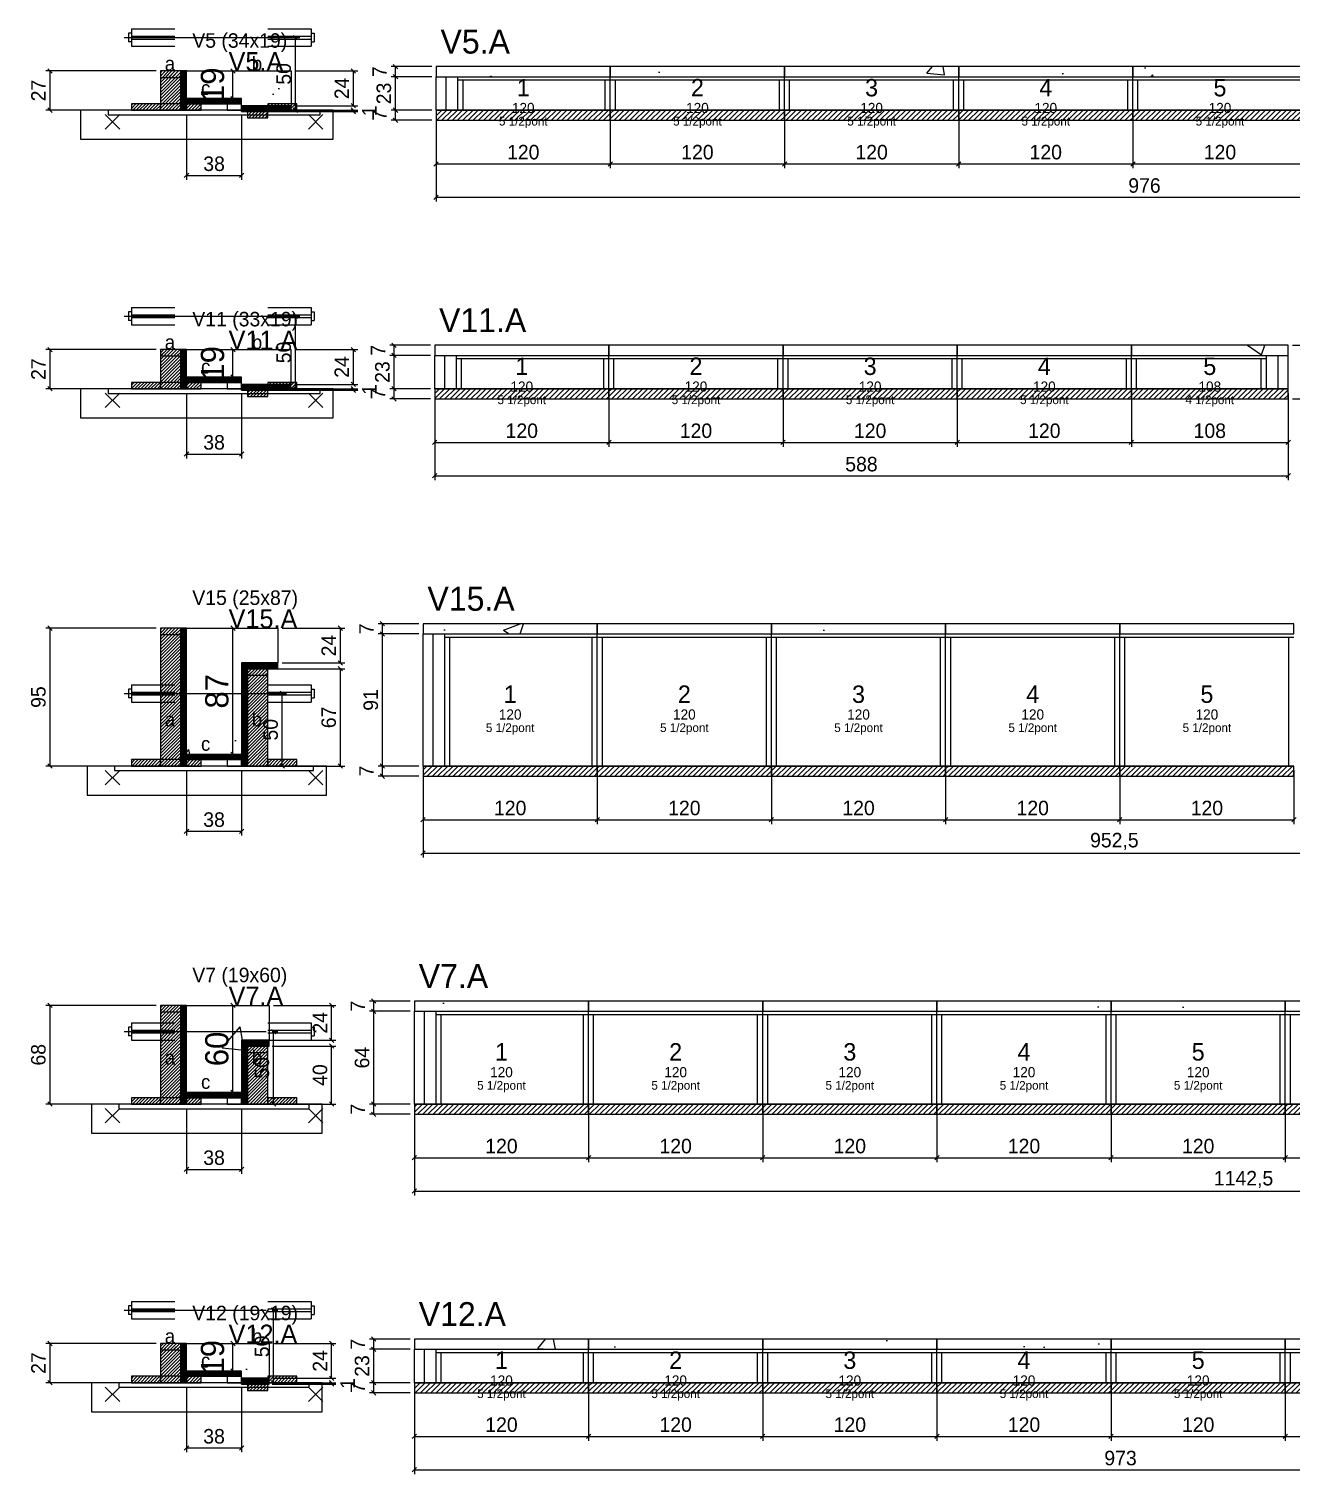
# Model space of a CAD drawing. Extents: x -69 to 3070, y -6529 to 1250.
# Drawn here: x -69 to 801, y -1615 to -619 of the extents above; entities that cross this region are included whole.
import ezdxf
from ezdxf.enums import TextEntityAlignment as Align

# ---------------------------------------------------------------- set-up
doc = ezdxf.new("R2010")
doc.units = 0
for name, color, linetype in [('5', 5, 'Continuous'), ('barrote', 126, 'Continuous'), ('CONCRETO', 251, 'Continuous'), ('COTA', 241, 'Continuous'), ('Cota Seção (2x)', 241, 'Continuous'), ('detalhes', 7, 'Continuous'), ('Hachura', 251, 'Continuous'), ('Madeira', 126, 'Continuous'), ('NOMENCLATURA', 7, 'Continuous'), ('Painéis', 200, 'Continuous'), ('presilha', 224, 'Continuous'), ('SARR_2.2x7', 40, 'Continuous'), ('SARR_3.5x7', 81, 'Continuous'), ('SCO-___-LAJ', 224, 'Continuous'), ('TENSOR', 224, 'Continuous'), ('texto', 7, 'Continuous'), ('Texto Seção', 7, 'Continuous')]:
    doc.layers.add(name, color=color, linetype=linetype)
doc.dimstyles.new('PAINEL', dxfattribs={"dimtxt": 10, "dimasz": 3, "dimexe": 3, "dimexo": 3, "dimgap": 3, "dimtad": 1, "dimblk": 'OBLIQUE', "dimblk1": 'OBLIQUE', "dimcen": 2.5, "dimclrd": 4, "dimclre": 4, "dimclrt": 240, "dimazin": 3, "dimtfac": 1, "dimtmove": 0, "dimatfit": 3})
doc.dimstyles.new('SECAO2X', dxfattribs={"dimtxt": 16, "dimasz": 3, "dimexe": 3, "dimexo": 3, "dimgap": 3, "dimtad": 1, "dimblk": 'OBLIQUE', "dimblk1": 'OBLIQUE', "dimcen": 2.5, "dimclrd": 4, "dimclre": 4, "dimclrt": 240, "dimazin": 3, "dimtfac": 1, "dimtmove": 0, "dimatfit": 3})

# ---------------------------------------------------------------- blocks, each defined once
blk = doc.blocks.new('_OBLIQUE')
at = {"color": 0, "linetype": 'BYBLOCK'}
blk.add_line((-0.5, -0.5), (0.5, 0.5), dxfattribs=at)

msp = doc.modelspace()

# ---------------------------------------------------------------- hatches: boundary and pattern name
at = {"layer": 'Hachura'}
h = msp.add_hatch(dxfattribs=at)
h.set_pattern_fill('AR-CONC', scale=0.8)
h.paths.add_polyline_path([(212, -652), (332, -652), (332, -645), (212, -645)])
h = msp.add_hatch(dxfattribs=at)
h.set_pattern_fill('AR-CONC', scale=0.8)
h.paths.add_polyline_path([(332, -652), (452, -652), (452, -645), (332, -645)])
h = msp.add_hatch(dxfattribs=at)
h.set_pattern_fill('AR-CONC', scale=0.8)
h.paths.add_polyline_path([(452, -652), (572, -652), (572, -645), (452, -645)])
h = msp.add_hatch(dxfattribs=at)
h.set_pattern_fill('AR-CONC', scale=0.8)
h.paths.add_polyline_path([(572, -652), (692, -652), (692, -645), (572, -645)])
h = msp.add_hatch(dxfattribs=at)
h.set_pattern_fill('AR-CONC', scale=0.8)
h.paths.add_polyline_path([(692, -652), (812, -652), (812, -645), (692, -645)])
h = msp.add_hatch(dxfattribs=at)
h.set_pattern_fill('ANSI31', scale=0.5)
h.paths.add_polyline_path([(22, -675), (36, -675), (36, -648), (22, -648)])
h = msp.add_hatch(dxfattribs=at)
h.set_pattern_fill('ANSI31', scale=0.5)
h.paths.add_polyline_path([(22, -652.4), (36, -652.4), (36, -648), (22, -648)])
h = msp.add_hatch(dxfattribs=at)
h.set_pattern_fill('SOLID')
h.paths.add_polyline_path([(36, -675), (40, -675), (40, -648), (36, -648)])
h = msp.add_hatch(dxfattribs=at)
h.set_pattern_fill('AR-CONC')
h.paths.add_polyline_path([(40, -667), (40, -648), (112, -648), (112, -672), (78, -672), (78, -667)])
h = msp.add_hatch(dxfattribs=at)
h.set_pattern_fill('SOLID')
h.paths.add_polyline_path([(40, -670.6), (78, -670.6), (78, -667), (40, -667)])
h = msp.add_hatch(dxfattribs=at)
h.set_pattern_fill('ANSI31', scale=0.5)
h.paths.add_polyline_path([(2, -675), (22, -675), (22, -670.6), (2, -670.6)])
h = msp.add_hatch(dxfattribs=at)
h.set_pattern_fill('ANSI31', scale=0.5)
h.paths.add_polyline_path([(40, -675), (50, -675), (50, -670.6), (40, -670.6)])
h = msp.add_hatch(dxfattribs=at)
h.set_pattern_fill('SOLID')
h.paths.add_polyline_path([(78, -676), (112, -676), (112, -672), (78, -672)])
h = msp.add_hatch(dxfattribs=at)
h.set_pattern_fill('SOLID')
h.paths.add_polyline_path([(78, -675), (82, -675), (82, -676), (78, -676)])
h = msp.add_hatch(dxfattribs=at)
h.set_pattern_fill('ANSI31', scale=0.5)
h.paths.add_polyline_path([(82, -675), (96, -675), (96, -676), (82, -676)])
h = msp.add_hatch(dxfattribs=at)
h.set_pattern_fill('ANSI31', scale=0.5)
h.paths.add_polyline_path([(82, -680.4), (96, -680.4), (96, -676), (82, -676)])
h = msp.add_hatch(dxfattribs=at)
h.set_pattern_fill('ANSI31', scale=0.5)
h.paths.add_polyline_path([(96, -675), (116, -675), (116, -670.6), (96, -670.6)])
h = msp.add_hatch(dxfattribs=at)
h.set_pattern_fill('ANSI31', scale=0.8)
h.paths.add_polyline_path([(212, -682), (332, -682), (332, -675), (212, -675)])
h = msp.add_hatch(dxfattribs=at)
h.set_pattern_fill('ANSI31', scale=0.8)
h.paths.add_polyline_path([(332, -682), (452, -682), (452, -675), (332, -675)])
h = msp.add_hatch(dxfattribs=at)
h.set_pattern_fill('ANSI31', scale=0.8)
h.paths.add_polyline_path([(452, -682), (572, -682), (572, -675), (452, -675)])
h = msp.add_hatch(dxfattribs=at)
h.set_pattern_fill('ANSI31', scale=0.8)
h.paths.add_polyline_path([(572, -682), (692, -682), (692, -675), (572, -675)])
h = msp.add_hatch(dxfattribs=at)
h.set_pattern_fill('ANSI31', scale=0.8)
h.paths.add_polyline_path([(692, -682), (812, -682), (812, -675), (692, -675)])
h = msp.add_hatch(dxfattribs=at)
h.set_pattern_fill('ANSI31', scale=0.5)
h.paths.add_polyline_path([(22, -867), (36, -867), (36, -840), (22, -840)])
h = msp.add_hatch(dxfattribs=at)
h.set_pattern_fill('ANSI31', scale=0.5)
h.paths.add_polyline_path([(22, -844.4), (36, -844.4), (36, -840), (22, -840)])
h = msp.add_hatch(dxfattribs=at)
h.set_pattern_fill('SOLID')
h.paths.add_polyline_path([(36, -867), (40, -867), (40, -840), (36, -840)])
h = msp.add_hatch(dxfattribs=at)
h.set_pattern_fill('AR-CONC')
h.paths.add_polyline_path([(40, -859), (40, -840), (111.99, -840), (111.99, -864), (78, -864), (78, -859)])
h = msp.add_hatch(dxfattribs=at)
h.set_pattern_fill('AR-CONC', scale=0.8)
h.paths.add_polyline_path([(211, -844), (331, -844), (331, -837), (211, -837)])
h = msp.add_hatch(dxfattribs=at)
h.set_pattern_fill('AR-CONC', scale=0.8)
h.paths.add_polyline_path([(331, -844), (451, -844), (451, -837), (331, -837)])
h = msp.add_hatch(dxfattribs=at)
h.set_pattern_fill('AR-CONC', scale=0.8)
h.paths.add_polyline_path([(451, -844), (571, -844), (571, -837), (451, -837)])
h = msp.add_hatch(dxfattribs=at)
h.set_pattern_fill('AR-CONC', scale=0.8)
h.paths.add_polyline_path([(571, -844), (691, -844), (691, -837), (571, -837)])
h = msp.add_hatch(dxfattribs=at)
h.set_pattern_fill('AR-CONC', scale=0.8)
h.paths.add_polyline_path([(691, -844), (799, -844), (799, -837), (691, -837)])
h = msp.add_hatch(dxfattribs=at)
h.set_pattern_fill('ANSI31', scale=0.5)
h.paths.add_polyline_path([(2, -867), (22, -867), (22, -862.6), (2, -862.6)])
h = msp.add_hatch(dxfattribs=at)
h.set_pattern_fill('SOLID')
h.paths.add_polyline_path([(40, -862.6), (78, -862.6), (78, -859), (40, -859)])
h = msp.add_hatch(dxfattribs=at)
h.set_pattern_fill('ANSI31', scale=0.5)
h.paths.add_polyline_path([(40, -867), (50, -867), (50, -862.6), (40, -862.6)])
h = msp.add_hatch(dxfattribs=at)
h.set_pattern_fill('SOLID')
h.paths.add_polyline_path([(78, -868), (111.99, -868), (111.99, -864), (78, -864)])
h = msp.add_hatch(dxfattribs=at)
h.set_pattern_fill('ANSI31', scale=0.5)
h.paths.add_polyline_path([(96, -867), (116, -867), (116, -862.6), (96, -862.6)])
h = msp.add_hatch(dxfattribs=at)
h.set_pattern_fill('SOLID')
h.paths.add_polyline_path([(78, -867), (82, -867), (82, -868), (78, -868)])
h = msp.add_hatch(dxfattribs=at)
h.set_pattern_fill('ANSI31', scale=0.5)
h.paths.add_polyline_path([(82, -867), (96, -867), (96, -868), (82, -868)])
h = msp.add_hatch(dxfattribs=at)
h.set_pattern_fill('ANSI31', scale=0.5)
h.paths.add_polyline_path([(82, -872.4), (96, -872.4), (96, -868), (82, -868)])
h = msp.add_hatch(dxfattribs=at)
h.set_pattern_fill('ANSI31', scale=0.8)
h.paths.add_polyline_path([(211, -874), (331, -874), (331, -867), (211, -867)])
h = msp.add_hatch(dxfattribs=at)
h.set_pattern_fill('ANSI31', scale=0.8)
h.paths.add_polyline_path([(331, -874), (451, -874), (451, -867), (331, -867)])
h = msp.add_hatch(dxfattribs=at)
h.set_pattern_fill('ANSI31', scale=0.8)
h.paths.add_polyline_path([(451, -874), (571, -874), (571, -867), (451, -867)])
h = msp.add_hatch(dxfattribs=at)
h.set_pattern_fill('ANSI31', scale=0.8)
h.paths.add_polyline_path([(571, -874), (691, -874), (691, -867), (571, -867)])
h = msp.add_hatch(dxfattribs=at)
h.set_pattern_fill('ANSI31', scale=0.8)
h.paths.add_polyline_path([(691, -874), (799, -874), (799, -867), (691, -867)])
h = msp.add_hatch(dxfattribs=at)
h.set_pattern_fill('ANSI31', scale=0.5)
h.paths.add_polyline_path([(22, -1127), (36, -1127), (36, -1032), (22, -1032)])
h = msp.add_hatch(dxfattribs=at)
h.set_pattern_fill('ANSI31', scale=0.5)
h.paths.add_polyline_path([(22, -1036.4), (36, -1036.4), (36, -1032), (22, -1032)])
h = msp.add_hatch(dxfattribs=at)
h.set_pattern_fill('SOLID')
h.paths.add_polyline_path([(36, -1127), (40, -1127), (40, -1032), (36, -1032)])
h = msp.add_hatch(dxfattribs=at)
h.set_pattern_fill('AR-CONC')
h.paths.add_polyline_path([(40, -1119), (40, -1032), (103, -1032), (103, -1056), (78, -1056), (78, -1119)])
h = msp.add_hatch(dxfattribs=at)
h.set_pattern_fill('AR-CONC', scale=0.8)
h.paths.add_polyline_path([(203, -1036), (323, -1036), (323, -1029), (203, -1029)])
h = msp.add_hatch(dxfattribs=at)
h.set_pattern_fill('AR-CONC', scale=0.8)
h.paths.add_polyline_path([(323, -1036), (443, -1036), (443, -1029), (323, -1029)])
h = msp.add_hatch(dxfattribs=at)
h.set_pattern_fill('AR-CONC', scale=0.8)
h.paths.add_polyline_path([(443, -1036), (563, -1036), (563, -1029), (443, -1029)])
h = msp.add_hatch(dxfattribs=at)
h.set_pattern_fill('AR-CONC', scale=0.8)
h.paths.add_polyline_path([(563, -1036), (683, -1036), (683, -1029), (563, -1029)])
h = msp.add_hatch(dxfattribs=at)
h.set_pattern_fill('AR-CONC', scale=0.8)
h.paths.add_polyline_path([(683, -1036), (803, -1036), (803, -1029), (683, -1029)])
h = msp.add_hatch(dxfattribs=at)
h.set_pattern_fill('SOLID')
h.paths.add_polyline_path([(78, -1060), (103, -1060), (103, -1056), (78, -1056)])
h = msp.add_hatch(dxfattribs=at)
h.set_pattern_fill('SOLID')
h.paths.add_polyline_path([(78, -1127), (82, -1127), (82, -1060), (78, -1060)])
h = msp.add_hatch(dxfattribs=at)
h.set_pattern_fill('ANSI31', scale=0.5)
h.paths.add_polyline_path([(82, -1127), (96, -1127), (96, -1060), (82, -1060)])
h = msp.add_hatch(dxfattribs=at)
h.set_pattern_fill('ANSI31', scale=0.5)
h.paths.add_polyline_path([(82, -1064.4), (96, -1064.4), (96, -1060), (82, -1060)])
h = msp.add_hatch(dxfattribs=at)
h.set_pattern_fill('ANSI31', scale=0.5)
h.paths.add_polyline_path([(2, -1127), (22, -1127), (22, -1122.6), (2, -1122.6)])
h = msp.add_hatch(dxfattribs=at)
h.set_pattern_fill('SOLID')
h.paths.add_polyline_path([(40, -1122.6), (78, -1122.6), (78, -1119), (40, -1119)])
h = msp.add_hatch(dxfattribs=at)
h.set_pattern_fill('ANSI31', scale=0.5)
h.paths.add_polyline_path([(40, -1127), (50, -1127), (50, -1122.6), (40, -1122.6)])
h = msp.add_hatch(dxfattribs=at)
h.set_pattern_fill('ANSI31', scale=0.5)
h.paths.add_polyline_path([(96, -1127), (116, -1127), (116, -1122.6), (96, -1122.6)])
h = msp.add_hatch(dxfattribs=at)
h.set_pattern_fill('ANSI31', scale=0.8)
h.paths.add_polyline_path([(203, -1134), (323, -1134), (323, -1127), (203, -1127)])
h = msp.add_hatch(dxfattribs=at)
h.set_pattern_fill('ANSI31', scale=0.8)
h.paths.add_polyline_path([(323, -1134), (443, -1134), (443, -1127), (323, -1127)])
h = msp.add_hatch(dxfattribs=at)
h.set_pattern_fill('ANSI31', scale=0.8)
h.paths.add_polyline_path([(443, -1134), (563, -1134), (563, -1127), (443, -1127)])
h = msp.add_hatch(dxfattribs=at)
h.set_pattern_fill('ANSI31', scale=0.8)
h.paths.add_polyline_path([(563, -1134), (683, -1134), (683, -1127), (563, -1127)])
h = msp.add_hatch(dxfattribs=at)
h.set_pattern_fill('ANSI31', scale=0.8)
h.paths.add_polyline_path([(683, -1134), (803, -1134), (803, -1127), (683, -1127)])
h = msp.add_hatch(dxfattribs=at)
h.set_pattern_fill('ANSI31', scale=0.5)
h.paths.add_polyline_path([(22, -1360), (36, -1360), (36, -1292), (22, -1292)])
h = msp.add_hatch(dxfattribs=at)
h.set_pattern_fill('ANSI31', scale=0.5)
h.paths.add_polyline_path([(22, -1296.4), (36, -1296.4), (36, -1292), (22, -1292)])
h = msp.add_hatch(dxfattribs=at)
h.set_pattern_fill('SOLID')
h.paths.add_polyline_path([(36, -1360), (40, -1360), (40, -1292), (36, -1292)])
h = msp.add_hatch(dxfattribs=at)
h.set_pattern_fill('AR-CONC')
h.paths.add_polyline_path([(40, -1352), (40, -1292), (97, -1292), (97, -1316), (78, -1316), (78, -1352)])
h = msp.add_hatch(dxfattribs=at)
h.set_pattern_fill('AR-CONC', scale=0.8)
h.paths.add_polyline_path([(197, -1296), (317, -1296), (317, -1289), (197, -1289)])
h = msp.add_hatch(dxfattribs=at)
h.set_pattern_fill('AR-CONC', scale=0.8)
h.paths.add_polyline_path([(317, -1296), (437, -1296), (437, -1289), (317, -1289)])
h = msp.add_hatch(dxfattribs=at)
h.set_pattern_fill('AR-CONC', scale=0.8)
h.paths.add_polyline_path([(437, -1296), (557, -1296), (557, -1289), (437, -1289)])
h = msp.add_hatch(dxfattribs=at)
h.set_pattern_fill('AR-CONC', scale=0.8)
h.paths.add_polyline_path([(557, -1296), (677, -1296), (677, -1289), (557, -1289)])
h = msp.add_hatch(dxfattribs=at)
h.set_pattern_fill('AR-CONC', scale=0.8)
h.paths.add_polyline_path([(677, -1296), (797, -1296), (797, -1289), (677, -1289)])
h = msp.add_hatch(dxfattribs=at)
h.set_pattern_fill('AR-CONC', scale=0.8)
h.paths.add_polyline_path([(797, -1296), (917, -1296), (917, -1289), (797, -1289)])
h = msp.add_hatch(dxfattribs=at)
h.set_pattern_fill('SOLID')
h.paths.add_polyline_path([(78, -1320), (97, -1320), (97, -1316), (78, -1316)])
h = msp.add_hatch(dxfattribs=at)
h.set_pattern_fill('SOLID')
h.paths.add_polyline_path([(78, -1360), (82, -1360), (82, -1320), (78, -1320)])
h = msp.add_hatch(dxfattribs=at)
h.set_pattern_fill('ANSI31', scale=0.5)
h.paths.add_polyline_path([(82, -1360), (96, -1360), (96, -1320), (82, -1320)])
h = msp.add_hatch(dxfattribs=at)
h.set_pattern_fill('ANSI31', scale=0.5)
h.paths.add_polyline_path([(82, -1324.4), (96, -1324.4), (96, -1320), (82, -1320)])
h = msp.add_hatch(dxfattribs=at)
h.set_pattern_fill('SOLID')
h.paths.add_polyline_path([(40, -1355.6), (78, -1355.6), (78, -1352), (40, -1352)])
h = msp.add_hatch(dxfattribs=at)
h.set_pattern_fill('ANSI31', scale=0.5)
h.paths.add_polyline_path([(2, -1360), (22, -1360), (22, -1355.6), (2, -1355.6)])
h = msp.add_hatch(dxfattribs=at)
h.set_pattern_fill('ANSI31', scale=0.5)
h.paths.add_polyline_path([(40, -1360), (50, -1360), (50, -1355.6), (40, -1355.6)])
h = msp.add_hatch(dxfattribs=at)
h.set_pattern_fill('ANSI31', scale=0.5)
h.paths.add_polyline_path([(96, -1360), (116, -1360), (116, -1355.6), (96, -1355.6)])
h = msp.add_hatch(dxfattribs=at)
h.set_pattern_fill('ANSI31', scale=0.8)
h.paths.add_polyline_path([(197, -1367), (317, -1367), (317, -1360), (197, -1360)])
h = msp.add_hatch(dxfattribs=at)
h.set_pattern_fill('ANSI31', scale=0.8)
h.paths.add_polyline_path([(317, -1367), (437, -1367), (437, -1360), (317, -1360)])
h = msp.add_hatch(dxfattribs=at)
h.set_pattern_fill('ANSI31', scale=0.8)
h.paths.add_polyline_path([(437, -1367), (557, -1367), (557, -1360), (437, -1360)])
h = msp.add_hatch(dxfattribs=at)
h.set_pattern_fill('ANSI31', scale=0.8)
h.paths.add_polyline_path([(557, -1367), (677, -1367), (677, -1360), (557, -1360)])
h = msp.add_hatch(dxfattribs=at)
h.set_pattern_fill('ANSI31', scale=0.8)
h.paths.add_polyline_path([(677, -1367), (797, -1367), (797, -1360), (677, -1360)])
h = msp.add_hatch(dxfattribs=at)
h.set_pattern_fill('ANSI31', scale=0.8)
h.paths.add_polyline_path([(797, -1367), (917, -1367), (917, -1360), (797, -1360)])
h = msp.add_hatch(dxfattribs=at)
h.set_pattern_fill('AR-CONC', scale=0.8)
h.paths.add_polyline_path([(197, -1529), (317, -1529), (317, -1522), (197, -1522)])
h = msp.add_hatch(dxfattribs=at)
h.set_pattern_fill('AR-CONC', scale=0.8)
h.paths.add_polyline_path([(317, -1529), (437, -1529), (437, -1522), (317, -1522)])
h = msp.add_hatch(dxfattribs=at)
h.set_pattern_fill('AR-CONC', scale=0.8)
h.paths.add_polyline_path([(437, -1529), (557, -1529), (557, -1522), (437, -1522)])
h = msp.add_hatch(dxfattribs=at)
h.set_pattern_fill('AR-CONC', scale=0.8)
h.paths.add_polyline_path([(557, -1529), (677, -1529), (677, -1522), (557, -1522)])
h = msp.add_hatch(dxfattribs=at)
h.set_pattern_fill('AR-CONC', scale=0.8)
h.paths.add_polyline_path([(677, -1529), (797, -1529), (797, -1522), (677, -1522)])
h = msp.add_hatch(dxfattribs=at)
h.set_pattern_fill('AR-CONC', scale=0.8)
h.paths.add_polyline_path([(797, -1529), (917, -1529), (917, -1522), (797, -1522)])
h = msp.add_hatch(dxfattribs=at)
h.set_pattern_fill('ANSI31', scale=0.5)
h.paths.add_polyline_path([(22, -1552), (36, -1552), (36, -1525), (22, -1525)])
h = msp.add_hatch(dxfattribs=at)
h.set_pattern_fill('ANSI31', scale=0.5)
h.paths.add_polyline_path([(22, -1529.4), (36, -1529.4), (36, -1525), (22, -1525)])
h = msp.add_hatch(dxfattribs=at)
h.set_pattern_fill('SOLID')
h.paths.add_polyline_path([(36, -1552), (40, -1552), (40, -1525), (36, -1525)])
h = msp.add_hatch(dxfattribs=at)
h.set_pattern_fill('AR-CONC')
h.paths.add_polyline_path([(40, -1544), (40, -1525), (97, -1525), (97, -1549), (78, -1549), (78, -1544)])
h = msp.add_hatch(dxfattribs=at)
h.set_pattern_fill('ANSI31', scale=0.5)
h.paths.add_polyline_path([(2, -1552), (22, -1552), (22, -1547.6), (2, -1547.6)])
h = msp.add_hatch(dxfattribs=at)
h.set_pattern_fill('SOLID')
h.paths.add_polyline_path([(40, -1547.6), (78, -1547.6), (78, -1544), (40, -1544)])
h = msp.add_hatch(dxfattribs=at)
h.set_pattern_fill('ANSI31', scale=0.5)
h.paths.add_polyline_path([(40, -1552), (50, -1552), (50, -1547.6), (40, -1547.6)])
h = msp.add_hatch(dxfattribs=at)
h.set_pattern_fill('SOLID')
h.paths.add_polyline_path([(78, -1553), (97, -1553), (97, -1549), (78, -1549)])
h = msp.add_hatch(dxfattribs=at)
h.set_pattern_fill('SOLID')
h.paths.add_polyline_path([(78, -1552), (82, -1552), (82, -1553), (78, -1553)])
h = msp.add_hatch(dxfattribs=at)
h.set_pattern_fill('ANSI31', scale=0.5)
h.paths.add_polyline_path([(82, -1552), (96, -1552), (96, -1553), (82, -1553)])
h = msp.add_hatch(dxfattribs=at)
h.set_pattern_fill('ANSI31', scale=0.5)
h.paths.add_polyline_path([(82, -1557.4), (96, -1557.4), (96, -1553), (82, -1553)])
h = msp.add_hatch(dxfattribs=at)
h.set_pattern_fill('ANSI31', scale=0.5)
h.paths.add_polyline_path([(96, -1552), (116, -1552), (116, -1547.6), (96, -1547.6)])
h = msp.add_hatch(dxfattribs=at)
h.set_pattern_fill('ANSI31', scale=0.8)
h.paths.add_polyline_path([(197, -1559), (317, -1559), (317, -1552), (197, -1552)])
h = msp.add_hatch(dxfattribs=at)
h.set_pattern_fill('ANSI31', scale=0.8)
h.paths.add_polyline_path([(317, -1559), (437, -1559), (437, -1552), (317, -1552)])
h = msp.add_hatch(dxfattribs=at)
h.set_pattern_fill('ANSI31', scale=0.8)
h.paths.add_polyline_path([(437, -1559), (557, -1559), (557, -1552), (437, -1552)])
h = msp.add_hatch(dxfattribs=at)
h.set_pattern_fill('ANSI31', scale=0.8)
h.paths.add_polyline_path([(557, -1559), (677, -1559), (677, -1552), (557, -1552)])
h = msp.add_hatch(dxfattribs=at)
h.set_pattern_fill('ANSI31', scale=0.8)
h.paths.add_polyline_path([(677, -1559), (797, -1559), (797, -1552), (677, -1552)])
h = msp.add_hatch(dxfattribs=at)
h.set_pattern_fill('ANSI31', scale=0.8)
h.paths.add_polyline_path([(797, -1559), (917, -1559), (917, -1552), (797, -1552)])

# ---------------------------------------------------------------- linework, layer by layer
for p, q in [((0, -622), (0, -628)), ((2, -622), (0, -622)), ((2, -619), (32, -619)), ((2, -619), (2, -631)), ((2, -624), (32, -624)), ((2, -626), (32, -626)), ((96, -619), (126, -619)), ((96, -624), (126, -624)), ((96, -626), (126, -626)), ((126, -619), (126, -631)), ((126, -622), (128, -622)), ((128, -622), (128, -628)), ((2, -628), (0, -628)), ((2, -631), (32, -631)), ((96, -631), (126, -631)), ((126, -628), (128, -628)), ((0, -814), (0, -820)), ((2, -814), (0, -814)), ((2, -811), (32, -811)), ((2, -811), (2, -823)), ((2, -816), (32, -816)), ((96, -811), (126, -811)), ((96, -816), (126, -816)), ((126, -811), (126, -823)), ((126, -814), (128, -814)), ((128, -814), (128, -820)), ((2, -820), (0, -820)), ((2, -818), (32, -818)), ((2, -823), (32, -823)), ((96, -818), (126, -818)), ((96, -823), (126, -823)), ((126, -820), (128, -820)), ((0, -1074), (0, -1080)), ((2, -1074), (0, -1074)), ((2, -1071), (32, -1071)), ((2, -1071), (2, -1083)), ((96, -1071), (126, -1071)), ((126, -1071), (126, -1083)), ((126, -1074), (128, -1074)), ((128, -1074), (128, -1080)), ((2, -1080), (0, -1080)), ((2, -1076), (32, -1076)), ((2, -1078), (32, -1078)), ((2, -1083), (32, -1083)), ((96, -1076), (126, -1076)), ((96, -1078), (126, -1078)), ((96, -1083), (126, -1083)), ((126, -1080), (128, -1080)), ((2, -1304), (32, -1304)), ((2, -1304), (2, -1316)), ((96, -1304), (126, -1304)), ((126, -1304), (126, -1316)), ((0, -1307), (0, -1313)), ((2, -1307), (0, -1307)), ((2, -1313), (0, -1313)), ((2, -1309), (32, -1309)), ((2, -1311), (32, -1311)), ((96, -1309), (126, -1309)), ((96, -1311), (126, -1311)), ((126, -1307), (128, -1307)), ((126, -1313), (128, -1313)), ((128, -1307), (128, -1313)), ((2, -1316), (32, -1316)), ((96, -1316), (126, -1316)), ((0, -1499), (0, -1505)), ((2, -1499), (0, -1499)), ((2, -1496), (32, -1496)), ((2, -1496), (2, -1508)), ((2, -1501), (32, -1501)), ((2, -1503), (32, -1503)), ((96, -1496), (126, -1496)), ((96, -1501), (126, -1501)), ((96, -1503), (126, -1503)), ((126, -1496), (126, -1508)), ((126, -1499), (128, -1499)), ((128, -1499), (128, -1505)), ((2, -1505), (0, -1505)), ((2, -1508), (32, -1508)), ((96, -1508), (126, -1508)), ((126, -1505), (128, -1505))]:
    msp.add_line(p, q)
at = {"layer": 'barrote'}
for points in [[(-33, -695), (141, -695), (141, -675), (-33, -675)], [(-32.995, -887), (140.995, -887), (140.995, -867), (-32.995, -867)], [(-28.5, -1147), (136.5, -1147), (136.5, -1127), (-28.5, -1127)], [(-25.5, -1380), (133.5, -1380), (133.5, -1360), (-25.5, -1360)], [(-25.5, -1572), (133.5, -1572), (133.5, -1552), (-25.5, -1552)]]:
    msp.add_lwpolyline(points, close=True, dxfattribs=at)
at = {"layer": 'CONCRETO'}
for points in [[(40, -667), (40, -648), (112, -648), (112, -672), (78, -672), (78, -667)], [(40, -859), (40, -840), (111.99, -840), (111.99, -864), (78, -864), (78, -859)], [(40, -1119), (40, -1032), (103, -1032), (103, -1056), (78, -1056), (78, -1119)], [(40, -1352), (40, -1292), (97, -1292), (97, -1316), (78, -1316), (78, -1352)], [(40, -1544), (40, -1525), (97, -1525), (97, -1549), (78, -1549), (78, -1544)]]:
    msp.add_lwpolyline(points, close=True, dxfattribs=at)
at = {"layer": 'Madeira'}
for points in [[(22, -675), (36, -675), (36, -648), (22, -648)], [(22, -652.4), (36, -652.4), (36, -648), (22, -648)], [(2, -675), (22, -675), (22, -670.6), (2, -670.6)], [(22, -675), (36, -675), (36, -670.6), (22, -670.6)], [(40, -675), (50, -675), (50, -670.6), (40, -670.6)], [(68, -675), (78, -675), (78, -670.6), (68, -670.6)], [(82, -675), (96, -675), (96, -676), (82, -676)], [(82, -680.4), (96, -680.4), (96, -676), (82, -676)], [(96, -675), (116, -675), (116, -670.6), (96, -670.6)], [(22, -867), (36, -867), (36, -840), (22, -840)], [(22, -844.4), (36, -844.4), (36, -840), (22, -840)], [(2, -867), (22, -867), (22, -862.6), (2, -862.6)], [(22, -867), (36, -867), (36, -862.6), (22, -862.6)], [(40, -867), (50, -867), (50, -862.6), (40, -862.6)], [(68, -867), (78, -867), (78, -862.6), (68, -862.6)], [(96, -867), (116, -867), (116, -862.6), (96, -862.6)], [(82, -867), (96, -867), (96, -868), (82, -868)], [(82, -872.4), (96, -872.4), (96, -868), (82, -868)], [(22, -1127), (36, -1127), (36, -1032), (22, -1032)], [(22, -1036.4), (36, -1036.4), (36, -1032), (22, -1032)], [(82, -1127), (96, -1127), (96, -1060), (82, -1060)], [(82, -1064.4), (96, -1064.4), (96, -1060), (82, -1060)], [(2, -1127), (22, -1127), (22, -1122.6), (2, -1122.6)], [(22, -1127), (36, -1127), (36, -1122.6), (22, -1122.6)], [(40, -1127), (50, -1127), (50, -1122.6), (40, -1122.6)], [(68, -1127), (78, -1127), (78, -1122.6), (68, -1122.6)], [(96, -1127), (116, -1127), (116, -1122.6), (96, -1122.6)], [(22, -1360), (36, -1360), (36, -1292), (22, -1292)], [(22, -1296.4), (36, -1296.4), (36, -1292), (22, -1292)], [(82, -1360), (96, -1360), (96, -1320), (82, -1320)], [(82, -1324.4), (96, -1324.4), (96, -1320), (82, -1320)], [(2, -1360), (22, -1360), (22, -1355.6), (2, -1355.6)], [(22, -1360), (36, -1360), (36, -1355.6), (22, -1355.6)], [(40, -1360), (50, -1360), (50, -1355.6), (40, -1355.6)], [(68, -1360), (78, -1360), (78, -1355.6), (68, -1355.6)], [(96, -1360), (116, -1360), (116, -1355.6), (96, -1355.6)], [(22, -1552), (36, -1552), (36, -1525), (22, -1525)], [(22, -1529.4), (36, -1529.4), (36, -1525), (22, -1525)], [(2, -1552), (22, -1552), (22, -1547.6), (2, -1547.6)], [(22, -1552), (36, -1552), (36, -1547.6), (22, -1547.6)], [(40, -1552), (50, -1552), (50, -1547.6), (40, -1547.6)], [(68, -1552), (78, -1552), (78, -1547.6), (68, -1547.6)], [(82, -1552), (96, -1552), (96, -1553), (82, -1553)], [(82, -1557.4), (96, -1557.4), (96, -1553), (82, -1553)], [(96, -1552), (116, -1552), (116, -1547.6), (96, -1547.6)]]:
    msp.add_lwpolyline(points, close=True, dxfattribs=at)
at = {"layer": 'Painéis'}
for p, q in [((212, -652), (332, -652)), ((212, -675), (212, -652)), ((332, -675), (332, -652)), ((332, -675), (332, -652)), ((332, -652), (452, -652)), ((332, -675), (332, -652)), ((452, -675), (452, -652)), ((452, -675), (452, -652)), ((452, -652), (572, -652)), ((452, -675), (452, -652)), ((572, -675), (572, -652)), ((572, -675), (572, -652)), ((572, -652), (692, -652)), ((572, -675), (572, -652)), ((692, -675), (692, -652)), ((692, -675), (692, -652)), ((692, -652), (812, -652)), ((692, -675), (692, -652)), ((212, -675), (332, -675)), ((332, -675), (452, -675)), ((452, -675), (572, -675)), ((572, -675), (692, -675)), ((692, -675), (812, -675)), ((211, -844), (331, -844)), ((211, -867), (211, -844)), ((331, -867), (331, -844)), ((331, -867), (331, -844)), ((331, -844), (451, -844)), ((331, -867), (331, -844)), ((451, -867), (451, -844)), ((451, -867), (451, -844)), ((451, -844), (571, -844)), ((451, -867), (451, -844)), ((571, -867), (571, -844)), ((571, -867), (571, -844)), ((571, -844), (691, -844)), ((571, -867), (571, -844)), ((691, -867), (691, -844)), ((691, -867), (691, -844)), ((691, -844), (799, -844)), ((691, -867), (691, -844)), ((799, -867), (799, -844)), ((211, -867), (331, -867)), ((331, -867), (451, -867)), ((451, -867), (571, -867)), ((571, -867), (691, -867)), ((691, -867), (799, -867)), ((203, -1036), (323, -1036)), ((203, -1127), (203, -1036)), ((323, -1127), (323, -1036)), ((323, -1127), (323, -1036)), ((323, -1036), (443, -1036)), ((323, -1127), (323, -1036)), ((443, -1127), (443, -1036)), ((443, -1127), (443, -1036)), ((443, -1036), (563, -1036)), ((443, -1127), (443, -1036)), ((563, -1127), (563, -1036)), ((563, -1127), (563, -1036)), ((563, -1036), (683, -1036)), ((563, -1127), (563, -1036)), ((683, -1127), (683, -1036)), ((683, -1127), (683, -1036)), ((683, -1036), (803, -1036)), ((683, -1127), (683, -1036)), ((203, -1127), (323, -1127)), ((323, -1127), (443, -1127)), ((443, -1127), (563, -1127)), ((563, -1127), (683, -1127)), ((683, -1127), (803, -1127)), ((197, -1296), (317, -1296)), ((197, -1360), (197, -1296)), ((317, -1360), (317, -1296)), ((317, -1360), (317, -1296)), ((317, -1296), (437, -1296)), ((317, -1360), (317, -1296)), ((437, -1360), (437, -1296)), ((437, -1360), (437, -1296)), ((437, -1296), (557, -1296)), ((437, -1360), (437, -1296)), ((557, -1360), (557, -1296)), ((557, -1360), (557, -1296)), ((557, -1296), (677, -1296)), ((557, -1360), (557, -1296)), ((677, -1360), (677, -1296)), ((677, -1360), (677, -1296)), ((677, -1296), (797, -1296)), ((677, -1360), (677, -1296)), ((797, -1360), (797, -1296)), ((797, -1360), (797, -1296)), ((797, -1296), (917, -1296)), ((797, -1360), (797, -1296)), ((197, -1360), (317, -1360)), ((317, -1360), (437, -1360)), ((437, -1360), (557, -1360)), ((557, -1360), (677, -1360)), ((677, -1360), (797, -1360)), ((797, -1360), (917, -1360)), ((197, -1529), (317, -1529)), ((197, -1552), (197, -1529)), ((317, -1552), (317, -1529)), ((317, -1552), (317, -1529)), ((317, -1529), (437, -1529)), ((317, -1552), (317, -1529)), ((437, -1552), (437, -1529)), ((437, -1552), (437, -1529)), ((437, -1529), (557, -1529)), ((437, -1552), (437, -1529)), ((557, -1552), (557, -1529)), ((557, -1552), (557, -1529)), ((557, -1529), (677, -1529)), ((557, -1552), (557, -1529)), ((677, -1552), (677, -1529)), ((677, -1552), (677, -1529)), ((677, -1529), (797, -1529)), ((677, -1552), (677, -1529)), ((797, -1552), (797, -1529)), ((797, -1552), (797, -1529)), ((797, -1529), (917, -1529)), ((797, -1552), (797, -1529)), ((197, -1552), (317, -1552)), ((317, -1552), (437, -1552)), ((437, -1552), (557, -1552)), ((557, -1552), (677, -1552)), ((677, -1552), (797, -1552)), ((797, -1552), (917, -1552))]:
    msp.add_line(p, q, dxfattribs=at)
at = {"layer": 'Painéis', "color": 8}
for points in [[(212, -652), (332, -652), (332, -645), (212, -645)], [(332, -652), (452, -652), (452, -645), (332, -645)], [(452, -652), (572, -652), (572, -645), (452, -645)], [(572, -652), (692, -652), (692, -645), (572, -645)], [(692, -652), (812, -652), (812, -645), (692, -645)], [(212, -682), (332, -682), (332, -675), (212, -675)], [(332, -682), (452, -682), (452, -675), (332, -675)], [(452, -682), (572, -682), (572, -675), (452, -675)], [(572, -682), (692, -682), (692, -675), (572, -675)], [(692, -682), (812, -682), (812, -675), (692, -675)], [(211, -844), (331, -844), (331, -837), (211, -837)], [(331, -844), (451, -844), (451, -837), (331, -837)], [(451, -844), (571, -844), (571, -837), (451, -837)], [(571, -844), (691, -844), (691, -837), (571, -837)], [(691, -844), (799, -844), (799, -837), (691, -837)], [(211, -874), (331, -874), (331, -867), (211, -867)], [(331, -874), (451, -874), (451, -867), (331, -867)], [(451, -874), (571, -874), (571, -867), (451, -867)], [(571, -874), (691, -874), (691, -867), (571, -867)], [(691, -874), (799, -874), (799, -867), (691, -867)], [(203, -1036), (323, -1036), (323, -1029), (203, -1029)], [(323, -1036), (443, -1036), (443, -1029), (323, -1029)], [(443, -1036), (563, -1036), (563, -1029), (443, -1029)], [(563, -1036), (683, -1036), (683, -1029), (563, -1029)], [(683, -1036), (803, -1036), (803, -1029), (683, -1029)], [(203, -1134), (323, -1134), (323, -1127), (203, -1127)], [(323, -1134), (443, -1134), (443, -1127), (323, -1127)], [(443, -1134), (563, -1134), (563, -1127), (443, -1127)], [(563, -1134), (683, -1134), (683, -1127), (563, -1127)], [(683, -1134), (803, -1134), (803, -1127), (683, -1127)], [(197, -1296), (317, -1296), (317, -1289), (197, -1289)], [(317, -1296), (437, -1296), (437, -1289), (317, -1289)], [(437, -1296), (557, -1296), (557, -1289), (437, -1289)], [(557, -1296), (677, -1296), (677, -1289), (557, -1289)], [(677, -1296), (797, -1296), (797, -1289), (677, -1289)], [(797, -1296), (917, -1296), (917, -1289), (797, -1289)], [(197, -1367), (317, -1367), (317, -1360), (197, -1360)], [(317, -1367), (437, -1367), (437, -1360), (317, -1360)], [(437, -1367), (557, -1367), (557, -1360), (437, -1360)], [(557, -1367), (677, -1367), (677, -1360), (557, -1360)], [(677, -1367), (797, -1367), (797, -1360), (677, -1360)], [(797, -1367), (917, -1367), (917, -1360), (797, -1360)], [(197, -1529), (317, -1529), (317, -1522), (197, -1522)], [(317, -1529), (437, -1529), (437, -1522), (317, -1522)], [(437, -1529), (557, -1529), (557, -1522), (437, -1522)], [(557, -1529), (677, -1529), (677, -1522), (557, -1522)], [(677, -1529), (797, -1529), (797, -1522), (677, -1522)], [(797, -1529), (917, -1529), (917, -1522), (797, -1522)], [(197, -1559), (317, -1559), (317, -1552), (197, -1552)], [(317, -1559), (437, -1559), (437, -1552), (317, -1552)], [(437, -1559), (557, -1559), (557, -1552), (437, -1552)], [(557, -1559), (677, -1559), (677, -1552), (557, -1552)], [(677, -1559), (797, -1559), (797, -1552), (677, -1552)], [(797, -1559), (917, -1559), (917, -1552), (797, -1552)]]:
    msp.add_lwpolyline(points, close=True, dxfattribs=at)
at = {"layer": 'Painéis'}
for points in [[(36, -675), (40, -675), (40, -648), (36, -648)], [(40, -670.6), (78, -670.6), (78, -667), (40, -667)], [(78, -676), (112, -676), (112, -672), (78, -672)], [(78, -675), (82, -675), (82, -676), (78, -676)], [(36, -867), (40, -867), (40, -840), (36, -840)], [(40, -862.6), (78, -862.6), (78, -859), (40, -859)], [(78, -868), (111.99, -868), (111.99, -864), (78, -864)], [(78, -867), (82, -867), (82, -868), (78, -868)], [(36, -1127), (40, -1127), (40, -1032), (36, -1032)], [(78, -1060), (103, -1060), (103, -1056), (78, -1056)], [(78, -1127), (82, -1127), (82, -1060), (78, -1060)], [(40, -1122.6), (78, -1122.6), (78, -1119), (40, -1119)], [(36, -1360), (40, -1360), (40, -1292), (36, -1292)], [(78, -1320), (97, -1320), (97, -1316), (78, -1316)], [(78, -1360), (82, -1360), (82, -1320), (78, -1320)], [(40, -1355.6), (78, -1355.6), (78, -1352), (40, -1352)], [(36, -1552), (40, -1552), (40, -1525), (36, -1525)], [(40, -1547.6), (78, -1547.6), (78, -1544), (40, -1544)], [(78, -1553), (97, -1553), (97, -1549), (78, -1549)], [(78, -1552), (82, -1552), (82, -1553), (78, -1553)]]:
    msp.add_lwpolyline(points, close=True, dxfattribs=at)
at = {"layer": 'presilha'}
for p, q in [((-16, -688), (-6, -678)), ((-16, -678), (-6, -688)), ((124, -688), (134, -678)), ((124, -678), (134, -688)), ((-16, -880), (-6, -870)), ((-16, -870), (-6, -880)), ((124, -880), (134, -870)), ((124, -870), (134, -880)), ((-16, -1140), (-6, -1130)), ((-16, -1130), (-6, -1140)), ((124, -1140), (134, -1130)), ((124, -1130), (134, -1140)), ((-16, -1373), (-6, -1363)), ((-16, -1363), (-6, -1373)), ((124, -1373), (134, -1363)), ((124, -1363), (134, -1373)), ((-16, -1565), (-6, -1555)), ((-16, -1555), (-6, -1565)), ((124, -1565), (134, -1555)), ((124, -1555), (134, -1565))]:
    msp.add_line(p, q, dxfattribs=at)
at = {"layer": 'SARR_2.2x7'}
for p, q in [((219, -675), (219, -652)), ((227, -654.2), (332, -654.2)), ((332, -654.2), (452, -654.2)), ((452, -654.2), (572, -654.2)), ((572, -654.2), (692, -654.2)), ((692, -654.2), (812, -654.2)), ((218, -867), (218, -844)), ((226, -846.2), (331, -846.2)), ((331, -846.2), (451, -846.2)), ((451, -846.2), (571, -846.2)), ((571, -846.2), (691, -846.2)), ((691, -846.2), (784, -846.2)), ((792, -867), (792, -844)), ((210, -1127), (210, -1036)), ((218, -1038.2), (323, -1038.2)), ((323, -1038.2), (443, -1038.2)), ((443, -1038.2), (563, -1038.2)), ((563, -1038.2), (683, -1038.2)), ((683, -1038.2), (803, -1038.2)), ((204, -1360), (204, -1296)), ((212, -1298.2), (317, -1298.2)), ((317, -1298.2), (437, -1298.2)), ((437, -1298.2), (557, -1298.2)), ((557, -1298.2), (677, -1298.2)), ((677, -1298.2), (797, -1298.2)), ((797, -1298.2), (917, -1298.2)), ((204, -1552), (204, -1529)), ((212, -1531.2), (317, -1531.2)), ((317, -1531.2), (437, -1531.2)), ((437, -1531.2), (557, -1531.2)), ((557, -1531.2), (677, -1531.2)), ((677, -1531.2), (797, -1531.2)), ((797, -1531.2), (917, -1531.2))]:
    msp.add_line(p, q, dxfattribs=at)
at = {"layer": 'SARR_3.5x7'}
for p, q in [((227, -675), (227, -652)), ((230.5, -675), (230.5, -654.2)), ((328.5, -675), (328.5, -654.2)), ((332, -675), (332, -652)), ((332, -675), (332, -652)), ((335.5, -675), (335.5, -654.2)), ((448.5, -675), (448.5, -654.2)), ((452, -675), (452, -652)), ((452, -675), (452, -652)), ((455.5, -675), (455.5, -654.2)), ((568.5, -675), (568.5, -654.2)), ((572, -675), (572, -652)), ((572, -675), (572, -652)), ((575.5, -675), (575.5, -654.2)), ((688.5, -675), (688.5, -654.2)), ((692, -675), (692, -652)), ((692, -675), (692, -652)), ((695.5, -675), (695.5, -654.2)), ((227, -675), (230.5, -675)), ((328.5, -675), (332, -675)), ((332, -675), (335.5, -675)), ((448.5, -675), (452, -675)), ((452, -675), (455.5, -675)), ((568.5, -675), (572, -675)), ((572, -675), (575.5, -675)), ((688.5, -675), (692, -675)), ((692, -675), (695.5, -675)), ((226, -867), (226, -844)), ((229.5, -867), (229.5, -846.2)), ((327.5, -867), (327.5, -846.2)), ((331, -867), (331, -844)), ((331, -867), (331, -844)), ((334.5, -867), (334.5, -846.2)), ((447.5, -867), (447.5, -846.2)), ((451, -867), (451, -844)), ((451, -867), (451, -844)), ((454.5, -867), (454.5, -846.2)), ((567.5, -867), (567.5, -846.2)), ((571, -867), (571, -844)), ((571, -867), (571, -844)), ((574.5, -867), (574.5, -846.2)), ((687.5, -867), (687.5, -846.2)), ((691, -867), (691, -844)), ((691, -867), (691, -844)), ((694.5, -867), (694.5, -846.2)), ((780.5, -867), (780.5, -846.2)), ((784, -867), (784, -844)), ((226, -867), (229.5, -867)), ((327.5, -867), (331, -867)), ((331, -867), (334.5, -867)), ((447.5, -867), (451, -867)), ((451, -867), (454.5, -867)), ((567.5, -867), (571, -867)), ((571, -867), (574.5, -867)), ((687.5, -867), (691, -867)), ((691, -867), (694.5, -867)), ((780.5, -867), (784, -867)), ((218, -1127), (218, -1036)), ((221.5, -1127), (221.5, -1038.2)), ((319.5, -1127), (319.5, -1038.2)), ((323, -1127), (323, -1036)), ((323, -1127), (323, -1036)), ((326.5, -1127), (326.5, -1038.2)), ((439.5, -1127), (439.5, -1038.2)), ((443, -1127), (443, -1036)), ((443, -1127), (443, -1036)), ((446.5, -1127), (446.5, -1038.2)), ((559.5, -1127), (559.5, -1038.2)), ((563, -1127), (563, -1036)), ((563, -1127), (563, -1036)), ((566.5, -1127), (566.5, -1038.2)), ((679.5, -1127), (679.5, -1038.2)), ((683, -1127), (683, -1036)), ((683, -1127), (683, -1036)), ((686.5, -1127), (686.5, -1038.2)), ((799.5, -1127), (799.5, -1038.2)), ((218, -1127), (221.5, -1127)), ((319.5, -1127), (323, -1127)), ((323, -1127), (326.5, -1127)), ((439.5, -1127), (443, -1127)), ((443, -1127), (446.5, -1127)), ((559.5, -1127), (563, -1127)), ((563, -1127), (566.5, -1127)), ((679.5, -1127), (683, -1127)), ((683, -1127), (686.5, -1127)), ((799.5, -1127), (803, -1127)), ((212, -1360), (212, -1296)), ((215.5, -1360), (215.5, -1298.2)), ((313.5, -1360), (313.5, -1298.2)), ((317, -1360), (317, -1296)), ((317, -1360), (317, -1296)), ((320.5, -1360), (320.5, -1298.2)), ((433.5, -1360), (433.5, -1298.2)), ((437, -1360), (437, -1296)), ((437, -1360), (437, -1296)), ((440.5, -1360), (440.5, -1298.2)), ((553.5, -1360), (553.5, -1298.2)), ((557, -1360), (557, -1296)), ((557, -1360), (557, -1296)), ((560.5, -1360), (560.5, -1298.2)), ((673.5, -1360), (673.5, -1298.2)), ((677, -1360), (677, -1296)), ((677, -1360), (677, -1296)), ((680.5, -1360), (680.5, -1298.2)), ((793.5, -1360), (793.5, -1298.2)), ((797, -1360), (797, -1296)), ((797, -1360), (797, -1296)), ((800.5, -1360), (800.5, -1298.2)), ((212, -1360), (215.5, -1360)), ((313.5, -1360), (317, -1360)), ((317, -1360), (320.5, -1360)), ((433.5, -1360), (437, -1360)), ((437, -1360), (440.5, -1360)), ((553.5, -1360), (557, -1360)), ((557, -1360), (560.5, -1360)), ((673.5, -1360), (677, -1360)), ((677, -1360), (680.5, -1360)), ((793.5, -1360), (797, -1360)), ((797, -1360), (800.5, -1360)), ((212, -1552), (212, -1529)), ((215.5, -1552), (215.5, -1531.2)), ((313.5, -1552), (313.5, -1531.2)), ((317, -1552), (317, -1529)), ((317, -1552), (317, -1529)), ((320.5, -1552), (320.5, -1531.2)), ((433.5, -1552), (433.5, -1531.2)), ((437, -1552), (437, -1529)), ((437, -1552), (437, -1529)), ((440.5, -1552), (440.5, -1531.2)), ((553.5, -1552), (553.5, -1531.2)), ((557, -1552), (557, -1529)), ((557, -1552), (557, -1529)), ((560.5, -1552), (560.5, -1531.2)), ((673.5, -1552), (673.5, -1531.2)), ((677, -1552), (677, -1529)), ((677, -1552), (677, -1529)), ((680.5, -1552), (680.5, -1531.2)), ((793.5, -1552), (793.5, -1531.2)), ((797, -1552), (797, -1529)), ((797, -1552), (797, -1529)), ((800.5, -1552), (800.5, -1531.2)), ((212, -1552), (215.5, -1552)), ((313.5, -1552), (317, -1552)), ((317, -1552), (320.5, -1552)), ((433.5, -1552), (437, -1552)), ((437, -1552), (440.5, -1552)), ((553.5, -1552), (557, -1552)), ((557, -1552), (560.5, -1552)), ((673.5, -1552), (677, -1552)), ((677, -1552), (680.5, -1552)), ((793.5, -1552), (797, -1552)), ((797, -1552), (800.5, -1552))]:
    msp.add_line(p, q, dxfattribs=at)
at = {"layer": 'SCO-___-LAJ'}
for points in [[(-14, -678.2), (132, -678.2), (132, -675), (-14, -675)], [(-13.995, -870.2), (131.995, -870.2), (131.995, -867), (-13.995, -867)], [(-9.5, -1130.2), (127.5, -1130.2), (127.5, -1127), (-9.5, -1127)], [(-6.5, -1363.2), (124.5, -1363.2), (124.5, -1360), (-6.5, -1360)], [(-6.5, -1555.2), (124.5, -1555.2), (124.5, -1552), (-6.5, -1552)]]:
    msp.add_lwpolyline(points, close=True, dxfattribs=at)
at = {"layer": 'TENSOR'}
for p, q in [((-3, -625), (110, -625)), ((-3, -817), (109.99, -817)), ((-3, -1077), (101, -1077)), ((-3, -1310), (95, -1310)), ((-3, -1502), (95, -1502))]:
    msp.add_line(p, q, dxfattribs=at)

# ---------------------------------------------------------------- texts
at = {"layer": '5'}
for s, height, p in [('1', 12, (272, -659.5)), ('2', 12, (392, -659.5)), ('3', 12, (512, -659.5)), ('4', 12, (632, -659.5)), ('5', 12, (752, -659.5)), ('120', 7, (272, -673.5)), ('120', 7, (392, -673.5)), ('120', 7, (512, -673.5)), ('120', 7, (632, -673.5)), ('120', 7, (752, -673.5)), ('1', 12, (271, -851.5)), ('2', 12, (391, -851.5)), ('3', 12, (511, -851.5)), ('4', 12, (631, -851.5)), ('5', 12, (745, -851.5)), ('120', 7, (271, -865.5)), ('120', 7, (391, -865.5)), ('120', 7, (511, -865.5)), ('120', 7, (631, -865.5)), ('108', 7, (745, -865.5)), ('1', 12, (263, -1077.5)), ('2', 12, (383, -1077.5)), ('3', 12, (503, -1077.5)), ('4', 12, (623, -1077.5)), ('5', 12, (743, -1077.5)), ('120', 7, (263, -1091.5)), ('120', 7, (383, -1091.5)), ('120', 7, (503, -1091.5)), ('120', 7, (623, -1091.5)), ('120', 7, (743, -1091.5)), ('1', 12, (257, -1324)), ('2', 12, (377, -1324)), ('3', 12, (497, -1324)), ('4', 12, (617, -1324)), ('5', 12, (737, -1324)), ('120', 7, (257, -1338)), ('120', 7, (377, -1338)), ('120', 7, (497, -1338)), ('120', 7, (617, -1338)), ('120', 7, (737, -1338)), ('1', 12, (257, -1536.5)), ('2', 12, (377, -1536.5)), ('3', 12, (497, -1536.5)), ('4', 12, (617, -1536.5)), ('5', 12, (737, -1536.5)), ('120', 7, (257, -1550.5)), ('120', 7, (377, -1550.5)), ('120', 7, (497, -1550.5)), ('120', 7, (617, -1550.5)), ('120', 7, (737, -1550.5))]:
    msp.add_text(s, height=height, dxfattribs=at).set_placement(p, align=Align.MIDDLE_CENTER)
at = {"layer": 'detalhes'}
for s, p in [('a', (25, -647.7)), ('b', (85, -647.7)), ('c', (50, -664.5)), ('a', (25, -839.7)), ('b', (85, -839.7)), ('c', (50, -856.5)), ('a', (25, -1099.7)), ('b', (85, -1099.7)), ('c', (50, -1116.5)), ('b', (85, -1332.7)), ('a', (25, -1332.7)), ('c', (50, -1349.5)), ('a', (25, -1524.7)), ('b', (85, -1524.7)), ('c', (50, -1541.5))]:
    msp.add_text(s, height=9.6, dxfattribs=at).set_placement(p)
at = {"layer": 'NOMENCLATURA'}
for s, p in [('V5.A', (215, -636)), ('V11.A', (214, -828)), ('V15.A', (206, -1020)), ('V7.A', (200, -1280)), ('V12.A', (200, -1513))]:
    msp.add_text(s, height=16.5, dxfattribs=at).set_placement(p)
at = {"layer": 'texto', "char_height": 6, "attachment_point": 5}
for s, insert in [('5 1/2pont', (272, -683.5)), ('5 1/2pont', (392, -683.5)), ('5 1/2pont', (512, -683.5)), ('5 1/2pont', (632, -683.5)), ('5 1/2pont', (752, -683.5)), ('5 1/2pont', (271, -875.5)), ('5 1/2pont', (391, -875.5)), ('5 1/2pont', (511, -875.5)), ('5 1/2pont', (631, -875.5)), ('4 1/2pont', (745, -875.5)), ('5 1/2pont', (263, -1101.5)), ('5 1/2pont', (383, -1101.5)), ('5 1/2pont', (503, -1101.5)), ('5 1/2pont', (623, -1101.5)), ('5 1/2pont', (743, -1101.5)), ('5 1/2pont', (257, -1348)), ('5 1/2pont', (377, -1348)), ('5 1/2pont', (497, -1348)), ('5 1/2pont', (617, -1348)), ('5 1/2pont', (737, -1348)), ('5 1/2pont', (257, -1560.5)), ('5 1/2pont', (377, -1560.5)), ('5 1/2pont', (497, -1560.5)), ('5 1/2pont', (617, -1560.5)), ('5 1/2pont', (737, -1560.5))]:
    msp.add_mtext(s, dxfattribs=dict(at, insert=insert))
at = {"layer": 'Texto Seção'}
for s, height, p in [('V5 (34x19)', 10, (44, -632)), ('V5.A', 13, (69, -648)), ('V11 (33x19)', 10, (44, -824)), ('V11.A', 13, (69, -840)), ('V15 (25x87)', 10, (44, -1016)), ('V15.A', 13, (69, -1032)), ('V7 (19x60)', 10, (44, -1276)), ('V7.A', 13, (69, -1292)), ('V12 (19x19)', 10, (44, -1509)), ('V12.A', 13, (69, -1525))]:
    msp.add_text(s, height=height, dxfattribs=at).set_placement(p)

# ---------------------------------------------------------------- dimensions: what is measured, and where the dimension line sits
at = {"layer": 'COTA'}
for base, p1, p2 in [((115, -675), (96, -675), (96, -625)), ((-54, -675), (2, -675), (22, -648)), ((155, -672), (112, -672), (112, -648)), ((184, -652), (212, -652), (212, -645)), ((184, -675), (212, -675), (212, -652)), ((155, -675), (96, -675), (96, -676)), ((184, -682), (212, -682), (212, -675)), ((114.99, -867), (96, -867), (96, -817)), ((183, -844), (211, -844), (211, -837)), ((827, -874), (799, -874), (799, -837)), ((-54, -867), (2, -867), (22, -840)), ((154.99, -864), (111.99, -864), (111.99, -840)), ((183, -867), (211, -867), (211, -844)), ((154.99, -867), (96, -867), (96, -868)), ((183, -874), (211, -874), (211, -867)), ((-54, -1127), (2, -1127), (22, -1032)), ((146, -1056), (103, -1056), (103, -1032)), ((175, -1036), (203, -1036), (203, -1029)), ((175, -1127), (203, -1127), (203, -1036)), ((146, -1127), (96, -1127), (96, -1060)), ((106, -1127), (96, -1127), (96, -1077)), ((175, -1134), (203, -1134), (203, -1127)), ((-54, -1360), (2, -1360), (22, -1292)), ((140, -1316), (97, -1316), (97, -1292)), ((169, -1296), (197, -1296), (197, -1289)), ((169, -1360), (197, -1360), (197, -1296)), ((100, -1360), (96, -1360), (96, -1310)), ((140, -1360), (96, -1360), (96, -1320)), ((169, -1367), (197, -1367), (197, -1360)), ((100, -1552), (96, -1552), (96, -1502)), ((-54, -1552), (2, -1552), (22, -1525)), ((140, -1549), (97, -1549), (97, -1525)), ((169, -1529), (197, -1529), (197, -1522)), ((169, -1552), (197, -1552), (197, -1529)), ((140, -1552), (96, -1552), (96, -1553)), ((169, -1559), (197, -1559), (197, -1552))]:
    msp.add_linear_dim(base=base, p1=p1, p2=p2, angle=90, dimstyle='PAINEL', dxfattribs=at).render()
for base, p1, p2 in [((40, -720), (40, -675), (78, -675)), ((212, -712), (212, -675), (332, -675)), ((212, -735), (212, -675), (1188, -675)), ((332, -712), (332, -675), (452, -675)), ((452, -712), (452, -675), (572, -675)), ((572, -712), (572, -675), (692, -675)), ((692, -712), (692, -675), (812, -675)), ((40, -912), (40, -867), (78, -867)), ((211, -904), (211, -867), (331, -867)), ((211, -927), (211, -867), (799, -867)), ((331, -904), (331, -867), (451, -867)), ((451, -904), (451, -867), (571, -867)), ((571, -904), (571, -867), (691, -867)), ((691, -904), (691, -867), (799, -867)), ((40, -1172), (40, -1127), (78, -1127)), ((203, -1164), (203, -1127), (323, -1127)), ((203, -1187), (203, -1127), (1155.5, -1127)), ((323, -1164), (323, -1127), (443, -1127)), ((443, -1164), (443, -1127), (563, -1127)), ((563, -1164), (563, -1127), (683, -1127)), ((683, -1164), (683, -1127), (803, -1127)), ((40, -1405), (40, -1360), (78, -1360)), ((197, -1397), (197, -1360), (317, -1360)), ((197, -1420), (197, -1360), (1339.5, -1360)), ((317, -1397), (317, -1360), (437, -1360)), ((437, -1397), (437, -1360), (557, -1360)), ((557, -1397), (557, -1360), (677, -1360)), ((677, -1397), (677, -1360), (797, -1360)), ((797, -1397), (797, -1360), (917, -1360)), ((40, -1597), (40, -1552), (78, -1552)), ((197, -1589), (197, -1552), (317, -1552)), ((197, -1612), (197, -1552), (1170, -1552)), ((317, -1589), (317, -1552), (437, -1552)), ((437, -1589), (437, -1552), (557, -1552)), ((557, -1589), (557, -1552), (677, -1552)), ((677, -1589), (677, -1552), (797, -1552)), ((797, -1589), (797, -1552), (917, -1552))]:
    msp.add_linear_dim(base=base, p1=p1, p2=p2, dimstyle='PAINEL', dxfattribs=at).render()
at = {"layer": 'Cota Seção (2x)'}
for base, p1, p2 in [((72, -667), (40, -667), (40, -648)), ((72, -859), (40, -859), (40, -840)), ((72, -1119), (40, -1119), (40, -1032)), ((72, -1352), (40, -1352), (40, -1292)), ((72, -1544), (40, -1544), (40, -1525))]:
    msp.add_linear_dim(base=base, p1=p1, p2=p2, angle=90, dimstyle='SECAO2X', dxfattribs=at).render()

doc.saveas('drawing.dxf')
